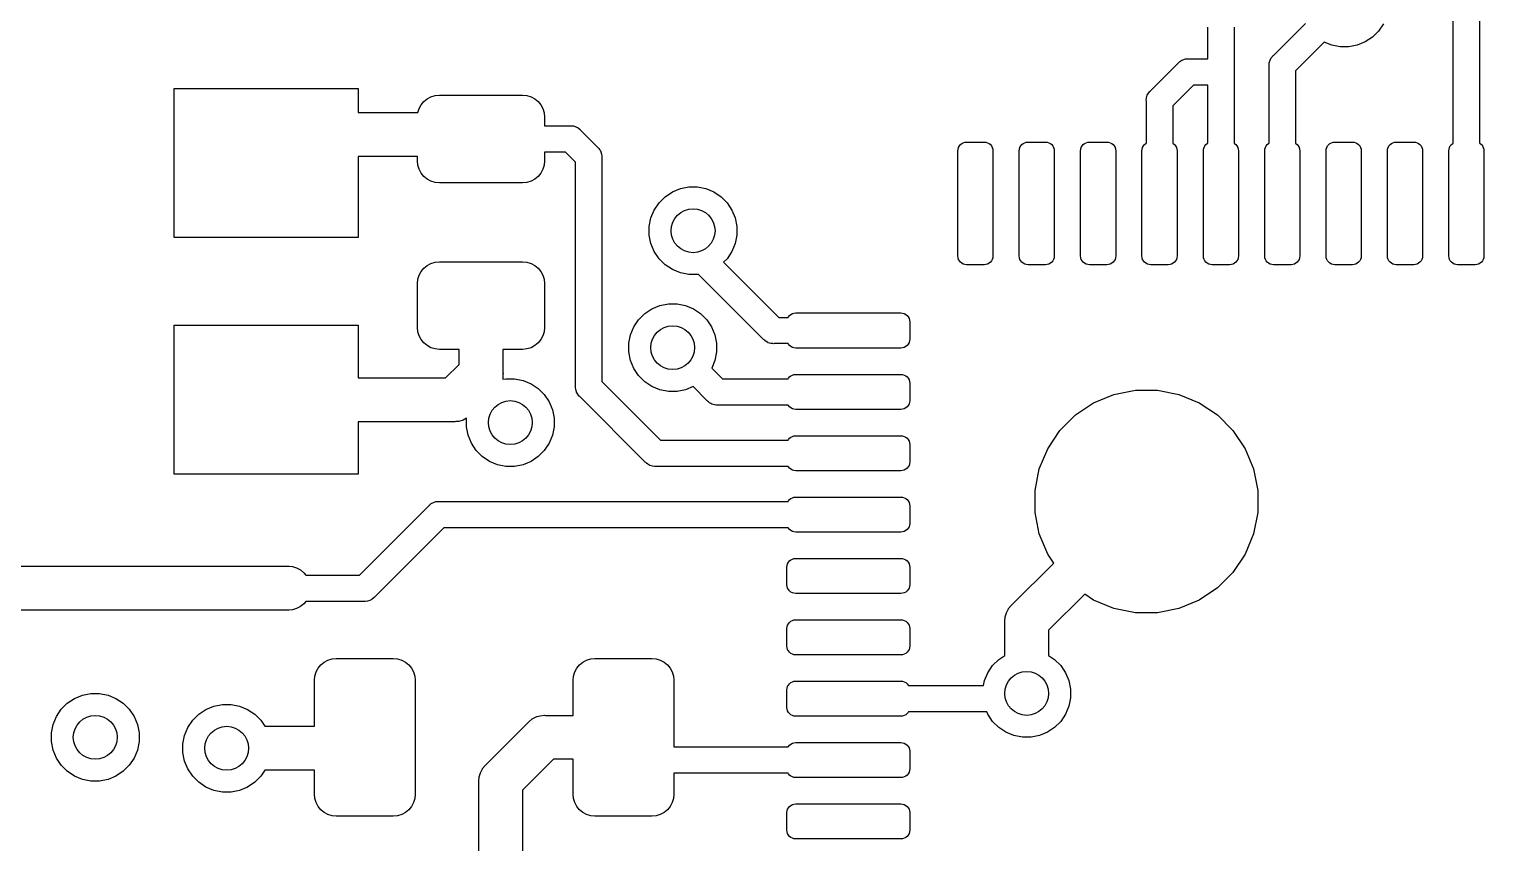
# Model space of a CAD drawing. Extents: x -3.6 to 94.4, y -84.3 to 13.7.
# Drawn here: x 57 to 73.59, y -22.2 to -12.92 of the extents above; entities that cross this region are included whole.
import ezdxf

# ---------------------------------------------------------------- set-up
doc = ezdxf.new("R2010")
doc.units = 0
doc.layers.add('BLACK', color=7, linetype='CONTINUOUS')

msp = doc.modelspace()

# ---------------------------------------------------------------- linework, layer by layer
at = {"layer": 'BLACK', "linetype": 'CONTINUOUS'}
for p, q in [((73.24, -14.2239), (73.24, -11.8521)), ((73.54, -11.7974), (73.54, -14.2239)), ((70.44, -13.26), (70.44, -12.9)), ((70.74, -12.9), (70.74, -13.4026)), ((71.1891, -13.2237), (71.5552, -12.8577)), ((72.4431, -12.8618), (72.3884, -12.9437)), ((71.7673, -13.0698), (71.44, -13.3971)), ((71.8542, -13.1058), (71.7673, -13.0698)), ((71.9508, -13.125), (71.8542, -13.1058)), ((72.1458, -13.1058), (72.0492, -13.125)), ((72.2368, -13.0681), (72.1458, -13.1058)), ((72.3187, -13.0134), (72.2368, -13.0681)), ((72.3884, -12.9437), (72.3187, -13.0134)), ((70.1452, -13.2772), (70.1573, -13.2707)), ((70.1573, -13.2707), (70.1856, -13.2622)), ((70.1856, -13.2622), (70.2076, -13.26)), ((70.2076, -13.26), (70.215, -13.2593)), ((70.2076, -13.26), (70.2076, -13.26)), ((70.215, -13.2593), (70.2224, -13.26)), ((70.2224, -13.26), (70.44, -13.26)), ((71.1507, -13.2773), (71.1647, -13.2513)), ((71.1647, -13.2513), (71.1787, -13.2341)), ((71.1787, -13.2341), (71.1834, -13.2284)), ((71.1787, -13.2341), (71.1787, -13.2341)), ((71.1834, -13.2284), (71.1891, -13.2237)), ((72.0492, -13.125), (71.9508, -13.125)), ((69.7891, -13.6237), (70.1037, -13.3091)), ((70.1037, -13.3091), (70.1084, -13.3034)), ((70.1084, -13.3034), (70.1209, -13.2932)), ((70.1209, -13.2932), (70.1313, -13.2847)), ((70.1313, -13.2847), (70.1452, -13.2772)), ((70.74, -13.4026), (70.7407, -13.41)), ((70.7407, -13.41), (70.74, -13.4174)), ((70.74, -13.4174), (70.74, -14.2239)), ((71.1393, -13.335), (71.1422, -13.3056)), ((71.14, -13.3424), (71.1393, -13.335)), ((71.14, -14.2239), (71.14, -13.3424)), ((71.1422, -13.3056), (71.1507, -13.2773)), ((71.44, -13.3971), (71.44, -14.2239)), ((58.65, -15.3), (58.65, -13.6)), ((58.65, -13.6), (60.75, -13.6)), ((60.75, -13.6), (60.75, -13.875)), ((70.2771, -13.56), (70.04, -13.7971)), ((70.44, -13.56), (70.2771, -13.56)), ((70.44, -14.2239), (70.44, -13.56)), ((61.4671, -13.7861), (61.4982, -13.7482)), ((61.4982, -13.7482), (61.5361, -13.7171)), ((61.5361, -13.7171), (61.5793, -13.694)), ((61.5793, -13.694), (61.6262, -13.6798)), ((61.6262, -13.6798), (61.675, -13.675)), ((61.675, -13.675), (62.625, -13.675)), ((62.625, -13.675), (62.6738, -13.6798)), ((62.6738, -13.6798), (62.7207, -13.694)), ((62.7207, -13.694), (62.7639, -13.7171)), ((62.7639, -13.7171), (62.8018, -13.7482)), ((62.8018, -13.7482), (62.8329, -13.7861)), ((69.7393, -13.735), (69.7422, -13.7056)), ((69.74, -13.7424), (69.7393, -13.735)), ((69.74, -14.2239), (69.74, -13.7424)), ((69.7422, -13.7056), (69.7507, -13.6773)), ((69.7507, -13.6773), (69.7647, -13.6513)), ((69.7647, -13.6513), (69.7787, -13.6341)), ((69.7787, -13.6341), (69.7834, -13.6284)), ((69.7787, -13.6341), (69.7787, -13.6341)), ((69.7834, -13.6284), (69.7891, -13.6237)), ((60.75, -13.875), (61.4302, -13.875)), ((61.4302, -13.875), (61.444, -13.8293)), ((61.444, -13.8293), (61.4671, -13.7861)), ((62.8329, -13.7861), (62.856, -13.8293)), ((62.856, -13.8293), (62.8702, -13.8762)), ((62.8702, -13.8762), (62.875, -13.925)), ((62.875, -13.925), (62.875, -14.025)), ((70.04, -13.7971), (70.04, -14.2239)), ((62.875, -14.025), (63.1676, -14.025)), ((63.1676, -14.025), (63.175, -14.0243)), ((63.175, -14.0243), (63.1824, -14.025)), ((63.1824, -14.025), (63.1824, -14.025)), ((63.1824, -14.025), (63.2044, -14.0272)), ((63.2044, -14.0272), (63.2327, -14.0357)), ((63.2327, -14.0357), (63.2587, -14.0497)), ((63.2587, -14.0497), (63.2816, -14.0684)), ((63.2816, -14.0684), (63.2863, -14.0741)), ((63.2863, -14.0741), (63.4791, -14.267)), ((63.4791, -14.267), (63.4848, -14.2717)), ((67.5976, -14.2717), (67.6069, -14.2544)), ((67.6069, -14.2544), (67.6193, -14.2393)), ((67.6193, -14.2393), (67.6344, -14.2269)), ((67.6344, -14.2269), (67.6517, -14.2176)), ((67.6517, -14.2176), (67.6705, -14.2119)), ((67.6705, -14.2119), (67.69, -14.21)), ((67.69, -14.21), (67.89, -14.21)), ((67.89, -14.21), (67.9095, -14.2119)), ((67.9095, -14.2119), (67.9283, -14.2176)), ((67.9283, -14.2176), (67.9456, -14.2269)), ((67.9456, -14.2269), (67.9607, -14.2393)), ((67.9607, -14.2393), (67.9731, -14.2544)), ((67.9731, -14.2544), (67.9824, -14.2717)), ((68.2976, -14.2717), (68.3069, -14.2544)), ((68.3069, -14.2544), (68.3193, -14.2393)), ((68.3193, -14.2393), (68.3344, -14.2269)), ((68.3344, -14.2269), (68.3517, -14.2176)), ((68.3517, -14.2176), (68.3705, -14.2119)), ((68.3705, -14.2119), (68.39, -14.21)), ((68.39, -14.21), (68.59, -14.21)), ((68.59, -14.21), (68.6095, -14.2119)), ((68.6095, -14.2119), (68.6283, -14.2176)), ((68.6283, -14.2176), (68.6456, -14.2269)), ((68.6456, -14.2269), (68.6607, -14.2393)), ((68.6607, -14.2393), (68.6731, -14.2544)), ((68.6731, -14.2544), (68.6824, -14.2717)), ((68.9976, -14.2717), (69.0069, -14.2544)), ((69.0069, -14.2544), (69.0193, -14.2393)), ((69.0193, -14.2393), (69.0344, -14.2269)), ((69.0344, -14.2269), (69.0517, -14.2176)), ((69.0517, -14.2176), (69.0705, -14.2119)), ((69.0705, -14.2119), (69.09, -14.21)), ((69.09, -14.21), (69.29, -14.21)), ((69.29, -14.21), (69.3095, -14.2119)), ((69.3095, -14.2119), (69.3283, -14.2176)), ((69.3283, -14.2176), (69.3456, -14.2269)), ((69.3456, -14.2269), (69.3607, -14.2393)), ((69.3607, -14.2393), (69.3731, -14.2544)), ((69.3731, -14.2544), (69.3824, -14.2717)), ((69.6976, -14.2717), (69.7069, -14.2544)), ((69.7069, -14.2544), (69.7193, -14.2393)), ((69.7193, -14.2393), (69.7344, -14.2269)), ((69.7344, -14.2269), (69.74, -14.2239)), ((70.04, -14.2239), (70.0456, -14.2269)), ((70.0456, -14.2269), (70.0607, -14.2393)), ((70.0607, -14.2393), (70.0731, -14.2544)), ((70.0731, -14.2544), (70.0824, -14.2717)), ((70.3976, -14.2717), (70.4069, -14.2544)), ((70.4069, -14.2544), (70.4193, -14.2393)), ((70.4193, -14.2393), (70.4344, -14.2269)), ((70.4344, -14.2269), (70.44, -14.2239)), ((70.74, -14.2239), (70.7456, -14.2269)), ((70.7456, -14.2269), (70.7607, -14.2393)), ((70.7607, -14.2393), (70.7731, -14.2544)), ((70.7731, -14.2544), (70.7824, -14.2717)), ((71.0976, -14.2717), (71.1069, -14.2544)), ((71.1069, -14.2544), (71.1193, -14.2393)), ((71.1193, -14.2393), (71.1344, -14.2269)), ((71.1344, -14.2269), (71.14, -14.2239)), ((71.44, -14.2239), (71.4456, -14.2269)), ((71.4456, -14.2269), (71.4607, -14.2393)), ((71.4607, -14.2393), (71.4731, -14.2544)), ((71.4731, -14.2544), (71.4824, -14.2717)), ((71.7976, -14.2717), (71.8069, -14.2544)), ((71.8069, -14.2544), (71.8193, -14.2393)), ((71.8193, -14.2393), (71.8344, -14.2269)), ((71.8344, -14.2269), (71.8517, -14.2176)), ((71.8517, -14.2176), (71.8705, -14.2119)), ((71.8705, -14.2119), (71.89, -14.21)), ((71.89, -14.21), (72.09, -14.21)), ((72.09, -14.21), (72.1095, -14.2119)), ((72.1095, -14.2119), (72.1283, -14.2176)), ((72.1283, -14.2176), (72.1456, -14.2269)), ((72.1456, -14.2269), (72.1607, -14.2393)), ((72.1607, -14.2393), (72.1731, -14.2544)), ((72.1731, -14.2544), (72.1824, -14.2717)), ((72.4976, -14.2717), (72.5069, -14.2544)), ((72.5069, -14.2544), (72.5193, -14.2393)), ((72.5193, -14.2393), (72.5344, -14.2269)), ((72.5344, -14.2269), (72.5517, -14.2176)), ((72.5517, -14.2176), (72.5705, -14.2119)), ((72.5705, -14.2119), (72.59, -14.21)), ((72.59, -14.21), (72.79, -14.21)), ((72.79, -14.21), (72.8095, -14.2119)), ((72.8095, -14.2119), (72.8283, -14.2176)), ((72.8283, -14.2176), (72.8456, -14.2269)), ((72.8456, -14.2269), (72.8607, -14.2393)), ((72.8607, -14.2393), (72.8731, -14.2544)), ((72.8731, -14.2544), (72.8824, -14.2717)), ((73.1976, -14.2717), (73.2069, -14.2544)), ((73.2069, -14.2544), (73.2193, -14.2393)), ((73.2193, -14.2393), (73.2344, -14.2269)), ((73.2344, -14.2269), (73.24, -14.2239)), ((73.54, -14.2239), (73.5456, -14.2269)), ((73.5456, -14.2269), (73.5607, -14.2393)), ((73.5607, -14.2393), (73.5731, -14.2544)), ((73.5731, -14.2544), (73.5824, -14.2717)), ((61.425, -14.375), (60.75, -14.375)), ((60.75, -14.375), (60.75, -15.3)), ((61.425, -14.425), (61.425, -14.375)), ((61.4298, -14.4738), (61.425, -14.425)), ((62.875, -14.425), (62.8702, -14.4738)), ((63.1129, -14.325), (62.875, -14.325)), ((62.875, -14.325), (62.875, -14.425)), ((63.2282, -14.4404), (63.1129, -14.325)), ((63.4848, -14.2717), (63.4943, -14.2832)), ((63.4943, -14.2832), (63.5036, -14.2945)), ((63.5036, -14.2945), (63.5079, -14.3027)), ((63.5079, -14.3027), (63.5175, -14.3206)), ((63.5175, -14.3206), (63.5261, -14.3488)), ((63.5261, -14.3488), (63.5282, -14.3709)), ((63.5282, -14.3709), (63.529, -14.3782)), ((63.529, -14.3782), (63.5282, -14.3856)), ((63.5282, -14.3856), (63.5282, -16.9406)), ((67.59, -14.31), (67.5919, -14.2905)), ((67.59, -15.51), (67.59, -14.31)), ((67.5919, -14.2905), (67.5976, -14.2717)), ((67.9824, -14.2717), (67.9881, -14.2905)), ((67.9881, -14.2905), (67.99, -14.31)), ((67.99, -14.31), (67.99, -15.51)), ((68.29, -14.31), (68.2919, -14.2905)), ((68.29, -15.51), (68.29, -14.31)), ((68.2919, -14.2905), (68.2976, -14.2717)), ((68.6824, -14.2717), (68.6881, -14.2905)), ((68.6881, -14.2905), (68.69, -14.31)), ((68.69, -14.31), (68.69, -15.51)), ((68.99, -14.31), (68.9919, -14.2905)), ((68.99, -15.51), (68.99, -14.31)), ((68.9919, -14.2905), (68.9976, -14.2717)), ((69.3824, -14.2717), (69.3881, -14.2905)), ((69.3881, -14.2905), (69.39, -14.31)), ((69.39, -14.31), (69.39, -15.51)), ((69.69, -14.31), (69.6919, -14.2905)), ((69.69, -15.51), (69.69, -14.31)), ((69.6919, -14.2905), (69.6976, -14.2717)), ((70.0824, -14.2717), (70.0881, -14.2905)), ((70.0881, -14.2905), (70.09, -14.31)), ((70.09, -14.31), (70.09, -15.51)), ((70.39, -14.31), (70.3919, -14.2905)), ((70.39, -15.51), (70.39, -14.31)), ((70.3919, -14.2905), (70.3976, -14.2717)), ((70.7824, -14.2717), (70.7881, -14.2905)), ((70.7881, -14.2905), (70.79, -14.31)), ((70.79, -14.31), (70.79, -15.51)), ((71.09, -14.31), (71.0919, -14.2905)), ((71.09, -15.51), (71.09, -14.31)), ((71.0919, -14.2905), (71.0976, -14.2717)), ((71.4824, -14.2717), (71.4881, -14.2905)), ((71.4881, -14.2905), (71.49, -14.31)), ((71.49, -14.31), (71.49, -15.51)), ((71.79, -14.31), (71.7919, -14.2905)), ((71.79, -15.51), (71.79, -14.31)), ((71.7919, -14.2905), (71.7976, -14.2717)), ((72.1824, -14.2717), (72.1881, -14.2905)), ((72.1881, -14.2905), (72.19, -14.31)), ((72.19, -14.31), (72.19, -15.51)), ((72.49, -14.31), (72.4919, -14.2905)), ((72.49, -15.51), (72.49, -14.31)), ((72.4919, -14.2905), (72.4976, -14.2717)), ((72.8824, -14.2717), (72.8881, -14.2905)), ((72.8881, -14.2905), (72.89, -14.31)), ((72.89, -14.31), (72.89, -15.51)), ((73.19, -14.31), (73.1919, -14.2905)), ((73.19, -15.51), (73.19, -14.31)), ((73.1919, -14.2905), (73.1976, -14.2717)), ((73.5824, -14.2717), (73.5881, -14.2905)), ((73.5881, -14.2905), (73.59, -14.31)), ((73.59, -14.31), (73.59, -15.51)), ((61.444, -14.5207), (61.4298, -14.4738)), ((61.4671, -14.5639), (61.444, -14.5207)), ((61.4982, -14.6018), (61.4671, -14.5639)), ((61.5361, -14.6329), (61.4982, -14.6018)), ((62.8018, -14.6018), (62.7639, -14.6329)), ((62.8329, -14.5639), (62.8018, -14.6018)), ((62.856, -14.5207), (62.8329, -14.5639)), ((62.8702, -14.4738), (62.856, -14.5207)), ((63.2282, -16.9954), (63.2282, -14.4404)), ((61.5793, -14.656), (61.5361, -14.6329)), ((61.6262, -14.6702), (61.5793, -14.656)), ((61.675, -14.675), (61.6262, -14.6702)), ((62.625, -14.675), (61.675, -14.675)), ((62.6738, -14.6702), (62.625, -14.675)), ((62.7207, -14.656), (62.6738, -14.6702)), ((62.7639, -14.6329), (62.7207, -14.656)), ((64.333, -14.7793), (64.424, -14.7416)), ((64.424, -14.7416), (64.5206, -14.7224)), ((64.5206, -14.7224), (64.6191, -14.7224)), ((64.6191, -14.7224), (64.7157, -14.7416)), ((64.7157, -14.7416), (64.8067, -14.7793)), ((64.1268, -14.9855), (64.1815, -14.9036)), ((64.1815, -14.9036), (64.2511, -14.834)), ((64.2511, -14.834), (64.333, -14.7793)), ((64.8067, -14.7793), (64.8886, -14.834)), ((64.8886, -14.834), (64.9582, -14.9036)), ((64.9582, -14.9036), (65.013, -14.9855)), ((64.0699, -15.1731), (64.0891, -15.0765)), ((64.0891, -15.0765), (64.1268, -14.9855)), ((65.013, -14.9855), (65.0506, -15.0765)), ((65.0506, -15.0765), (65.0699, -15.1731)), ((64.0699, -15.2716), (64.0699, -15.1731)), ((65.0699, -15.1731), (65.0699, -15.2716)), ((60.75, -15.3), (58.65, -15.3)), ((64.0891, -15.3682), (64.0699, -15.2716)), ((64.1268, -15.4592), (64.0891, -15.3682)), ((65.0506, -15.3682), (65.013, -15.4592)), ((65.0699, -15.2716), (65.0506, -15.3682)), ((61.5361, -15.6171), (61.5793, -15.594)), ((61.5793, -15.594), (61.6262, -15.5798)), ((61.6262, -15.5798), (61.675, -15.575)), ((61.675, -15.575), (62.625, -15.575)), ((62.625, -15.575), (62.6738, -15.5798)), ((62.6738, -15.5798), (62.7207, -15.594)), ((62.7207, -15.594), (62.7639, -15.6171)), ((64.1815, -15.5411), (64.1268, -15.4592)), ((64.2511, -15.6107), (64.1815, -15.5411)), ((64.9582, -15.5411), (64.9182, -15.5811)), ((64.9182, -15.5811), (65.5471, -16.21)), ((65.013, -15.4592), (64.9582, -15.5411)), ((67.5919, -15.5295), (67.59, -15.51)), ((67.5976, -15.5483), (67.5919, -15.5295)), ((67.6069, -15.5656), (67.5976, -15.5483)), ((67.6193, -15.5807), (67.6069, -15.5656)), ((67.6344, -15.5931), (67.6193, -15.5807)), ((67.6517, -15.6024), (67.6344, -15.5931)), ((67.9456, -15.5931), (67.9283, -15.6024)), ((67.9607, -15.5807), (67.9456, -15.5931)), ((67.9731, -15.5656), (67.9607, -15.5807)), ((67.9824, -15.5483), (67.9731, -15.5656)), ((67.9881, -15.5295), (67.9824, -15.5483)), ((67.99, -15.51), (67.9881, -15.5295)), ((68.2919, -15.5295), (68.29, -15.51)), ((68.2976, -15.5483), (68.2919, -15.5295)), ((68.3069, -15.5656), (68.2976, -15.5483)), ((68.3193, -15.5807), (68.3069, -15.5656)), ((68.3344, -15.5931), (68.3193, -15.5807)), ((68.3517, -15.6024), (68.3344, -15.5931)), ((68.6456, -15.5931), (68.6283, -15.6024)), ((68.6607, -15.5807), (68.6456, -15.5931)), ((68.6731, -15.5656), (68.6607, -15.5807)), ((68.6824, -15.5483), (68.6731, -15.5656)), ((68.6881, -15.5295), (68.6824, -15.5483)), ((68.69, -15.51), (68.6881, -15.5295)), ((68.9919, -15.5295), (68.99, -15.51)), ((68.9976, -15.5483), (68.9919, -15.5295)), ((69.0069, -15.5656), (68.9976, -15.5483)), ((69.0193, -15.5807), (69.0069, -15.5656)), ((69.0344, -15.5931), (69.0193, -15.5807)), ((69.0517, -15.6024), (69.0344, -15.5931)), ((69.3456, -15.5931), (69.3283, -15.6024)), ((69.3607, -15.5807), (69.3456, -15.5931)), ((69.3731, -15.5656), (69.3607, -15.5807)), ((69.3824, -15.5483), (69.3731, -15.5656)), ((69.3881, -15.5295), (69.3824, -15.5483)), ((69.39, -15.51), (69.3881, -15.5295)), ((69.6919, -15.5295), (69.69, -15.51)), ((69.6976, -15.5483), (69.6919, -15.5295)), ((69.7069, -15.5656), (69.6976, -15.5483)), ((69.7193, -15.5807), (69.7069, -15.5656)), ((69.7344, -15.5931), (69.7193, -15.5807)), ((69.7517, -15.6024), (69.7344, -15.5931)), ((70.0456, -15.5931), (70.0283, -15.6024)), ((70.0607, -15.5807), (70.0456, -15.5931)), ((70.0731, -15.5656), (70.0607, -15.5807)), ((70.0824, -15.5483), (70.0731, -15.5656)), ((70.0881, -15.5295), (70.0824, -15.5483)), ((70.09, -15.51), (70.0881, -15.5295)), ((70.3919, -15.5295), (70.39, -15.51)), ((70.3976, -15.5483), (70.3919, -15.5295)), ((70.4069, -15.5656), (70.3976, -15.5483)), ((70.4193, -15.5807), (70.4069, -15.5656)), ((70.4344, -15.5931), (70.4193, -15.5807)), ((70.4517, -15.6024), (70.4344, -15.5931)), ((70.7456, -15.5931), (70.7283, -15.6024)), ((70.7607, -15.5807), (70.7456, -15.5931)), ((70.7731, -15.5656), (70.7607, -15.5807)), ((70.7824, -15.5483), (70.7731, -15.5656)), ((70.7881, -15.5295), (70.7824, -15.5483)), ((70.79, -15.51), (70.7881, -15.5295)), ((71.0919, -15.5295), (71.09, -15.51)), ((71.0976, -15.5483), (71.0919, -15.5295)), ((71.1069, -15.5656), (71.0976, -15.5483)), ((71.1193, -15.5807), (71.1069, -15.5656)), ((71.1344, -15.5931), (71.1193, -15.5807)), ((71.1517, -15.6024), (71.1344, -15.5931)), ((71.4456, -15.5931), (71.4283, -15.6024)), ((71.4607, -15.5807), (71.4456, -15.5931)), ((71.4731, -15.5656), (71.4607, -15.5807)), ((71.4824, -15.5483), (71.4731, -15.5656)), ((71.4881, -15.5295), (71.4824, -15.5483)), ((71.49, -15.51), (71.4881, -15.5295)), ((71.7919, -15.5295), (71.79, -15.51)), ((71.7976, -15.5483), (71.7919, -15.5295)), ((71.8069, -15.5656), (71.7976, -15.5483)), ((71.8193, -15.5807), (71.8069, -15.5656)), ((71.8344, -15.5931), (71.8193, -15.5807)), ((71.8517, -15.6024), (71.8344, -15.5931)), ((72.1456, -15.5931), (72.1283, -15.6024)), ((72.1607, -15.5807), (72.1456, -15.5931)), ((72.1731, -15.5656), (72.1607, -15.5807)), ((72.1824, -15.5483), (72.1731, -15.5656)), ((72.1881, -15.5295), (72.1824, -15.5483)), ((72.19, -15.51), (72.1881, -15.5295)), ((72.4919, -15.5295), (72.49, -15.51)), ((72.4976, -15.5483), (72.4919, -15.5295)), ((72.5069, -15.5656), (72.4976, -15.5483)), ((72.5193, -15.5807), (72.5069, -15.5656)), ((72.5344, -15.5931), (72.5193, -15.5807)), ((72.5517, -15.6024), (72.5344, -15.5931)), ((72.8456, -15.5931), (72.8283, -15.6024)), ((72.8607, -15.5807), (72.8456, -15.5931)), ((72.8731, -15.5656), (72.8607, -15.5807)), ((72.8824, -15.5483), (72.8731, -15.5656)), ((72.8881, -15.5295), (72.8824, -15.5483)), ((72.89, -15.51), (72.8881, -15.5295)), ((73.1919, -15.5295), (73.19, -15.51)), ((73.1976, -15.5483), (73.1919, -15.5295)), ((73.2069, -15.5656), (73.1976, -15.5483)), ((73.2193, -15.5807), (73.2069, -15.5656)), ((73.2344, -15.5931), (73.2193, -15.5807)), ((73.2517, -15.6024), (73.2344, -15.5931)), ((73.5456, -15.5931), (73.5283, -15.6024)), ((73.5607, -15.5807), (73.5456, -15.5931)), ((73.5731, -15.5656), (73.5607, -15.5807)), ((73.5824, -15.5483), (73.5731, -15.5656)), ((73.5881, -15.5295), (73.5824, -15.5483)), ((73.59, -15.51), (73.5881, -15.5295)), ((61.4298, -15.7762), (61.444, -15.7293)), ((61.444, -15.7293), (61.4671, -15.6861)), ((61.4671, -15.6861), (61.4982, -15.6482)), ((61.4982, -15.6482), (61.5361, -15.6171)), ((62.7639, -15.6171), (62.8018, -15.6482)), ((62.8018, -15.6482), (62.8329, -15.6861)), ((62.8329, -15.6861), (62.856, -15.7293)), ((62.856, -15.7293), (62.8702, -15.7762)), ((64.333, -15.6654), (64.2511, -15.6107)), ((64.424, -15.7031), (64.333, -15.6654)), ((64.5206, -15.7224), (64.424, -15.7031)), ((64.6191, -15.7224), (64.5206, -15.7224)), ((64.6325, -15.7197), (64.6191, -15.7224)), ((65.3737, -16.4609), (64.6325, -15.7197)), ((67.6705, -15.6081), (67.6517, -15.6024)), ((67.69, -15.61), (67.6705, -15.6081)), ((67.89, -15.61), (67.69, -15.61)), ((67.9095, -15.6081), (67.89, -15.61)), ((67.9283, -15.6024), (67.9095, -15.6081)), ((68.3705, -15.6081), (68.3517, -15.6024)), ((68.39, -15.61), (68.3705, -15.6081)), ((68.59, -15.61), (68.39, -15.61)), ((68.6095, -15.6081), (68.59, -15.61)), ((68.6283, -15.6024), (68.6095, -15.6081)), ((69.0705, -15.6081), (69.0517, -15.6024)), ((69.09, -15.61), (69.0705, -15.6081)), ((69.29, -15.61), (69.09, -15.61)), ((69.3095, -15.6081), (69.29, -15.61)), ((69.3283, -15.6024), (69.3095, -15.6081)), ((69.7705, -15.6081), (69.7517, -15.6024)), ((69.79, -15.61), (69.7705, -15.6081)), ((69.99, -15.61), (69.79, -15.61)), ((70.0095, -15.6081), (69.99, -15.61)), ((70.0283, -15.6024), (70.0095, -15.6081)), ((70.4705, -15.6081), (70.4517, -15.6024)), ((70.49, -15.61), (70.4705, -15.6081)), ((70.69, -15.61), (70.49, -15.61)), ((70.7095, -15.6081), (70.69, -15.61)), ((70.7283, -15.6024), (70.7095, -15.6081)), ((71.1705, -15.6081), (71.1517, -15.6024)), ((71.19, -15.61), (71.1705, -15.6081)), ((71.39, -15.61), (71.19, -15.61)), ((71.4095, -15.6081), (71.39, -15.61)), ((71.4283, -15.6024), (71.4095, -15.6081)), ((71.8705, -15.6081), (71.8517, -15.6024)), ((71.89, -15.61), (71.8705, -15.6081)), ((72.09, -15.61), (71.89, -15.61)), ((72.1095, -15.6081), (72.09, -15.61)), ((72.1283, -15.6024), (72.1095, -15.6081)), ((72.5705, -15.6081), (72.5517, -15.6024)), ((72.59, -15.61), (72.5705, -15.6081)), ((72.79, -15.61), (72.59, -15.61)), ((72.8095, -15.6081), (72.79, -15.61)), ((72.8283, -15.6024), (72.8095, -15.6081)), ((73.2705, -15.6081), (73.2517, -15.6024)), ((73.29, -15.61), (73.2705, -15.6081)), ((73.49, -15.61), (73.29, -15.61)), ((73.5095, -15.6081), (73.49, -15.61)), ((73.5283, -15.6024), (73.5095, -15.6081)), ((61.425, -15.825), (61.4298, -15.7762)), ((61.425, -16.325), (61.425, -15.825)), ((62.8702, -15.7762), (62.875, -15.825)), ((62.875, -15.825), (62.875, -16.325)), ((64.1001, -16.1124), (64.1911, -16.0747)), ((64.1911, -16.0747), (64.2877, -16.0555)), ((64.2877, -16.0555), (64.3862, -16.0555)), ((64.3862, -16.0555), (64.4828, -16.0747)), ((64.4828, -16.0747), (64.5738, -16.1124)), ((63.8938, -16.3186), (63.9486, -16.2367)), ((63.9486, -16.2367), (64.0182, -16.1671)), ((64.0182, -16.1671), (64.1001, -16.1124)), ((64.5738, -16.1124), (64.6557, -16.1671)), ((64.6557, -16.1671), (64.7253, -16.2367)), ((64.7253, -16.2367), (64.78, -16.3186)), ((65.5471, -16.21), (65.6539, -16.21)), ((65.6539, -16.21), (65.6569, -16.2044)), ((65.6569, -16.2044), (65.6693, -16.1893)), ((65.6693, -16.1893), (65.6844, -16.1769)), ((65.6844, -16.1769), (65.7017, -16.1676)), ((65.7017, -16.1676), (65.7205, -16.1619)), ((65.7205, -16.1619), (65.74, -16.16)), ((65.74, -16.16), (66.94, -16.16)), ((66.94, -16.16), (66.9595, -16.1619)), ((66.9595, -16.1619), (66.9783, -16.1676)), ((66.9783, -16.1676), (66.9956, -16.1769)), ((66.9956, -16.1769), (67.0107, -16.1893)), ((67.0107, -16.1893), (67.0231, -16.2044)), ((67.0231, -16.2044), (67.0324, -16.2217)), ((67.0324, -16.2217), (67.0381, -16.2405)), ((67.0381, -16.2405), (67.04, -16.26)), ((67.04, -16.26), (67.04, -16.46)), ((58.65, -18), (58.65, -16.3)), ((58.65, -16.3), (60.75, -16.3)), ((60.75, -16.3), (60.75, -16.9)), ((61.4298, -16.3738), (61.425, -16.325)), ((61.444, -16.4207), (61.4298, -16.3738)), ((61.4671, -16.4639), (61.444, -16.4207)), ((62.856, -16.4207), (62.8329, -16.4639)), ((62.8702, -16.3738), (62.856, -16.4207)), ((62.875, -16.325), (62.8702, -16.3738)), ((63.8369, -16.5062), (63.8561, -16.4096)), ((63.8561, -16.4096), (63.8938, -16.3186)), ((64.78, -16.3186), (64.8177, -16.4096)), ((64.8177, -16.4096), (64.8369, -16.5062)), ((61.4982, -16.5018), (61.4671, -16.4639)), ((61.5361, -16.5329), (61.4982, -16.5018)), ((61.5793, -16.556), (61.5361, -16.5329)), ((61.6262, -16.5702), (61.5793, -16.556)), ((61.675, -16.575), (61.6262, -16.5702)), ((61.9, -16.575), (61.675, -16.575)), ((61.9, -16.7464), (61.9, -16.575)), ((62.625, -16.575), (62.4, -16.575)), ((62.4, -16.575), (62.4, -16.8377)), ((62.6738, -16.5702), (62.625, -16.575)), ((62.7207, -16.556), (62.6738, -16.5702)), ((62.7639, -16.5329), (62.7207, -16.556)), ((62.8018, -16.5018), (62.7639, -16.5329)), ((62.8329, -16.4639), (62.8018, -16.5018)), ((63.8369, -16.6047), (63.8369, -16.5062)), ((64.8369, -16.5062), (64.8369, -16.6047)), ((65.3784, -16.4666), (65.3737, -16.4609)), ((65.386, -16.4728), (65.3784, -16.4666)), ((65.4013, -16.4853), (65.386, -16.4728)), ((65.4206, -16.4957), (65.4013, -16.4853)), ((65.4273, -16.4993), (65.4206, -16.4957)), ((65.4556, -16.5078), (65.4273, -16.4993)), ((65.4776, -16.51), (65.4556, -16.5078)), ((65.485, -16.5107), (65.4776, -16.51)), ((65.4776, -16.51), (65.4776, -16.51)), ((65.4924, -16.51), (65.485, -16.5107)), ((65.6539, -16.51), (65.4924, -16.51)), ((65.6569, -16.5156), (65.6539, -16.51)), ((65.6693, -16.5307), (65.6569, -16.5156)), ((65.6844, -16.5431), (65.6693, -16.5307)), ((65.7017, -16.5524), (65.6844, -16.5431)), ((65.7205, -16.5581), (65.7017, -16.5524)), ((65.74, -16.56), (65.7205, -16.5581)), ((66.94, -16.56), (65.74, -16.56)), ((66.9595, -16.5581), (66.94, -16.56)), ((66.9783, -16.5524), (66.9595, -16.5581)), ((66.9956, -16.5431), (66.9783, -16.5524)), ((67.0107, -16.5307), (66.9956, -16.5431)), ((67.0231, -16.5156), (67.0107, -16.5307)), ((67.0324, -16.4983), (67.0231, -16.5156)), ((67.0381, -16.4795), (67.0324, -16.4983)), ((67.04, -16.46), (67.0381, -16.4795)), ((61.7464, -16.9), (61.9, -16.7464)), ((63.8561, -16.7013), (63.8369, -16.6047)), ((63.8938, -16.7923), (63.8561, -16.7013)), ((64.8177, -16.7013), (64.7818, -16.7881)), ((64.8369, -16.6047), (64.8177, -16.7013)), ((60.75, -16.9), (61.7464, -16.9)), ((62.4, -16.8377), (62.4012, -16.85)), ((62.4012, -16.85), (62.4, -16.8623)), ((62.4, -16.8623), (62.4, -16.9169)), ((62.4, -16.9169), (62.4348, -16.91)), ((62.4348, -16.91), (62.5333, -16.91)), ((62.5333, -16.91), (62.6299, -16.9292)), ((63.9486, -16.8742), (63.8938, -16.7923)), ((64.0182, -16.9438), (63.9486, -16.8742)), ((64.7818, -16.7881), (64.9036, -16.91)), ((64.9036, -16.91), (65.6539, -16.91)), ((65.6539, -16.91), (65.6569, -16.9044)), ((65.6569, -16.9044), (65.6693, -16.8893)), ((65.6693, -16.8893), (65.6844, -16.8769)), ((65.6844, -16.8769), (65.7017, -16.8676)), ((65.7017, -16.8676), (65.7205, -16.8619)), ((65.7205, -16.8619), (65.74, -16.86)), ((65.74, -16.86), (66.94, -16.86)), ((66.94, -16.86), (66.9595, -16.8619)), ((66.9595, -16.8619), (66.9783, -16.8676)), ((66.9783, -16.8676), (66.9956, -16.8769)), ((66.9956, -16.8769), (67.0107, -16.8893)), ((67.0107, -16.8893), (67.0231, -16.9044)), ((67.0231, -16.9044), (67.0324, -16.9217)), ((67.0324, -16.9217), (67.0381, -16.9405)), ((62.6299, -16.9292), (62.7209, -16.9669)), ((62.7209, -16.9669), (62.8028, -17.0216)), ((62.8028, -17.0216), (62.8724, -17.0913)), ((62.8724, -17.0913), (62.9271, -17.1732)), ((63.2275, -17.0028), (63.2282, -16.9954)), ((63.2282, -17.0101), (63.2275, -17.0028)), ((63.2304, -17.0322), (63.2282, -17.0101)), ((63.2282, -17.0101), (63.2282, -17.0101)), ((63.239, -17.0604), (63.2304, -17.0322)), ((63.2402, -17.0627), (63.239, -17.0604)), ((63.2529, -17.0865), (63.2402, -17.0627)), ((63.2613, -17.0967), (63.2529, -17.0865)), ((63.5282, -16.9406), (64.1976, -17.61)), ((64.1001, -16.9985), (64.0182, -16.9438)), ((64.1911, -17.0362), (64.1001, -16.9985)), ((64.2877, -17.0555), (64.1911, -17.0362)), ((64.3862, -17.0555), (64.2877, -17.0555)), ((64.4828, -17.0362), (64.3862, -17.0555)), ((64.5696, -17.0003), (64.4828, -17.0362)), ((64.7302, -17.1609), (64.5696, -17.0003)), ((67.0381, -16.9405), (67.04, -16.96)), ((67.04, -16.96), (67.04, -17.16)), ((69.1384, -17.1845), (69.3696, -17.0888)), ((69.3696, -17.0888), (69.6149, -17.04)), ((69.6149, -17.04), (69.8651, -17.04)), ((69.8651, -17.04), (70.1104, -17.0888)), ((70.1104, -17.0888), (70.3416, -17.1845)), ((62.9271, -17.1732), (62.9648, -17.2641)), ((63.2717, -17.1093), (63.2613, -17.0967)), ((63.2774, -17.114), (63.2717, -17.1093)), ((64.0242, -17.8609), (63.2774, -17.114)), ((64.7349, -17.1666), (64.7302, -17.1609)), ((64.7449, -17.1748), (64.7349, -17.1666)), ((64.7577, -17.1853), (64.7449, -17.1748)), ((64.771, -17.1924), (64.7577, -17.1853)), ((64.7838, -17.1993), (64.771, -17.1924)), ((64.8121, -17.2078), (64.7838, -17.1993)), ((64.8341, -17.21), (64.8121, -17.2078)), ((64.8415, -17.2107), (64.8341, -17.21)), ((64.8341, -17.21), (64.8341, -17.21)), ((64.8488, -17.21), (64.8415, -17.2107)), ((65.6539, -17.21), (64.8488, -17.21)), ((65.6569, -17.2156), (65.6539, -17.21)), ((65.6693, -17.2307), (65.6569, -17.2156)), ((65.6844, -17.2431), (65.6693, -17.2307)), ((65.7017, -17.2524), (65.6844, -17.2431)), ((65.7205, -17.2581), (65.7017, -17.2524)), ((65.74, -17.26), (65.7205, -17.2581)), ((66.9595, -17.2581), (66.94, -17.26)), ((66.9783, -17.2524), (66.9595, -17.2581)), ((66.9956, -17.2431), (66.9783, -17.2524)), ((67.0107, -17.2307), (66.9956, -17.2431)), ((67.0231, -17.2156), (67.0107, -17.2307)), ((67.0324, -17.1983), (67.0231, -17.2156)), ((67.0381, -17.1795), (67.0324, -17.1983)), ((67.04, -17.16), (67.0381, -17.1795)), ((68.9304, -17.3235), (69.1384, -17.1845)), ((70.3416, -17.1845), (70.5496, -17.3235)), ((61.8377, -17.4), (60.75, -17.4)), ((60.75, -17.4), (60.75, -18)), ((61.85, -17.4012), (61.8377, -17.4)), ((61.8648, -17.3998), (61.85, -17.4012)), ((61.899, -17.3964), (61.8648, -17.3998)), ((61.9461, -17.3821), (61.899, -17.3964)), ((61.984, -17.3618), (61.9461, -17.3821)), ((61.984, -17.4592), (61.984, -17.3618)), ((62.9648, -17.2641), (62.984, -17.3607)), ((62.984, -17.3607), (62.984, -17.4592)), ((66.94, -17.26), (65.74, -17.26)), ((68.7535, -17.5004), (68.9304, -17.3235)), ((70.5496, -17.3235), (70.7265, -17.5004)), ((62.0033, -17.5558), (61.984, -17.4592)), ((62.041, -17.6468), (62.0033, -17.5558)), ((62.9648, -17.5558), (62.9271, -17.6468)), ((62.984, -17.4592), (62.9648, -17.5558)), ((65.6569, -17.6044), (65.6693, -17.5893)), ((65.6693, -17.5893), (65.6844, -17.5769)), ((65.6844, -17.5769), (65.7017, -17.5676)), ((65.7017, -17.5676), (65.7205, -17.5619)), ((65.7205, -17.5619), (65.74, -17.56)), ((65.74, -17.56), (66.94, -17.56)), ((66.94, -17.56), (66.9595, -17.5619)), ((66.9595, -17.5619), (66.9783, -17.5676)), ((66.9783, -17.5676), (66.9956, -17.5769)), ((66.9956, -17.5769), (67.0107, -17.5893)), ((67.0107, -17.5893), (67.0231, -17.6044)), ((68.6145, -17.7084), (68.7535, -17.5004)), ((70.7265, -17.5004), (70.8655, -17.7084)), ((62.0957, -17.7287), (62.041, -17.6468)), ((62.1653, -17.7984), (62.0957, -17.7287)), ((62.8724, -17.7287), (62.8028, -17.7984)), ((62.9271, -17.6468), (62.8724, -17.7287)), ((64.1976, -17.61), (65.6539, -17.61)), ((65.6539, -17.61), (65.6569, -17.6044)), ((67.0231, -17.6044), (67.0324, -17.6217)), ((67.0324, -17.6217), (67.0381, -17.6405)), ((67.0381, -17.6405), (67.04, -17.66)), ((67.04, -17.66), (67.04, -17.86)), ((68.5188, -17.9396), (68.6145, -17.7084)), ((70.8655, -17.7084), (70.9612, -17.9396)), ((62.2472, -17.8531), (62.1653, -17.7984)), ((62.3382, -17.8908), (62.2472, -17.8531)), ((62.4348, -17.91), (62.3382, -17.8908)), ((62.5333, -17.91), (62.4348, -17.91)), ((62.6299, -17.8908), (62.5333, -17.91)), ((62.7209, -17.8531), (62.6299, -17.8908)), ((62.8028, -17.7984), (62.7209, -17.8531)), ((64.0289, -17.8666), (64.0242, -17.8609)), ((64.0367, -17.873), (64.0289, -17.8666)), ((64.0517, -17.8853), (64.0367, -17.873)), ((64.076, -17.8983), (64.0517, -17.8853)), ((64.0778, -17.8993), (64.076, -17.8983)), ((64.1061, -17.9078), (64.0778, -17.8993)), ((64.1281, -17.91), (64.1061, -17.9078)), ((64.1355, -17.9107), (64.1281, -17.91)), ((64.1281, -17.91), (64.1281, -17.91)), ((64.1428, -17.91), (64.1355, -17.9107)), ((65.6539, -17.91), (64.1428, -17.91)), ((65.6569, -17.9156), (65.6539, -17.91)), ((65.6693, -17.9307), (65.6569, -17.9156)), ((67.0231, -17.9156), (67.0107, -17.9307)), ((67.0324, -17.8983), (67.0231, -17.9156)), ((67.0381, -17.8795), (67.0324, -17.8983)), ((67.04, -17.86), (67.0381, -17.8795)), ((60.75, -18), (58.65, -18)), ((65.6844, -17.9431), (65.6693, -17.9307)), ((65.7017, -17.9524), (65.6844, -17.9431)), ((65.7205, -17.9581), (65.7017, -17.9524)), ((65.74, -17.96), (65.7205, -17.9581)), ((66.94, -17.96), (65.74, -17.96)), ((66.9595, -17.9581), (66.94, -17.96)), ((66.9783, -17.9524), (66.9595, -17.9581)), ((66.9956, -17.9431), (66.9783, -17.9524)), ((67.0107, -17.9307), (66.9956, -17.9431)), ((68.47, -18.1849), (68.5188, -17.9396)), ((70.9612, -17.9396), (71.01, -18.1849)), ((68.47, -18.4351), (68.47, -18.1849)), ((71.01, -18.1849), (71.01, -18.4351)), ((60.7629, -19.15), (61.5537, -18.3591)), ((61.5537, -18.3591), (61.5584, -18.3534)), ((61.5584, -18.3534), (61.5694, -18.3444)), ((61.5694, -18.3444), (61.5813, -18.3347)), ((61.5813, -18.3347), (61.6073, -18.3207)), ((61.6073, -18.3207), (61.6356, -18.3122)), ((61.6356, -18.3122), (61.6576, -18.31)), ((61.6576, -18.31), (61.665, -18.3093)), ((61.6576, -18.31), (61.6576, -18.31)), ((61.665, -18.3093), (61.6724, -18.31)), ((61.6724, -18.31), (65.6539, -18.31)), ((65.6539, -18.31), (65.6569, -18.3044)), ((65.6569, -18.3044), (65.6693, -18.2893)), ((65.6693, -18.2893), (65.6844, -18.2769)), ((65.6844, -18.2769), (65.7017, -18.2676)), ((65.7017, -18.2676), (65.7205, -18.2619)), ((65.7205, -18.2619), (65.74, -18.26)), ((65.74, -18.26), (66.94, -18.26)), ((66.94, -18.26), (66.9595, -18.2619)), ((66.9595, -18.2619), (66.9783, -18.2676)), ((66.9783, -18.2676), (66.9956, -18.2769)), ((66.9956, -18.2769), (67.0107, -18.2893)), ((67.0107, -18.2893), (67.0231, -18.3044)), ((67.0231, -18.3044), (67.0324, -18.3217)), ((67.0324, -18.3217), (67.0381, -18.3405)), ((67.0381, -18.3405), (67.04, -18.36)), ((67.04, -18.36), (67.04, -18.56)), ((67.0381, -18.5795), (67.0324, -18.5983)), ((67.04, -18.56), (67.0381, -18.5795)), ((68.5188, -18.6804), (68.47, -18.4351)), ((71.01, -18.4351), (70.9612, -18.6804)), ((61.7271, -18.61), (60.9363, -19.4009)), ((65.6539, -18.61), (61.7271, -18.61)), ((65.6569, -18.6156), (65.6539, -18.61)), ((65.6693, -18.6307), (65.6569, -18.6156)), ((65.6844, -18.6431), (65.6693, -18.6307)), ((65.7017, -18.6524), (65.6844, -18.6431)), ((65.7205, -18.6581), (65.7017, -18.6524)), ((65.74, -18.66), (65.7205, -18.6581)), ((66.94, -18.66), (65.74, -18.66)), ((66.9595, -18.6581), (66.94, -18.66)), ((66.9783, -18.6524), (66.9595, -18.6581)), ((66.9956, -18.6431), (66.9783, -18.6524)), ((67.0107, -18.6307), (66.9956, -18.6431)), ((67.0231, -18.6156), (67.0107, -18.6307)), ((67.0324, -18.5983), (67.0231, -18.6156)), ((68.6145, -18.9116), (68.5188, -18.6804)), ((70.9612, -18.6804), (70.8655, -18.9116)), ((68.6828, -19.0137), (68.6145, -18.9116)), ((70.8655, -18.9116), (70.7265, -19.1196)), ((55.2246, -19.05), (59.9623, -19.05)), ((59.9623, -19.05), (59.999, -19.0536)), ((59.999, -19.0536), (60.0461, -19.0679)), ((60.0461, -19.0679), (60.0896, -19.0911)), ((65.64, -19.06), (65.6419, -19.0405)), ((65.64, -19.26), (65.64, -19.06)), ((65.6419, -19.0405), (65.6476, -19.0217)), ((65.6476, -19.0217), (65.6569, -19.0044)), ((65.6569, -19.0044), (65.6693, -18.9893)), ((65.6693, -18.9893), (65.6844, -18.9769)), ((65.6844, -18.9769), (65.7017, -18.9676)), ((65.7017, -18.9676), (65.7205, -18.9619)), ((65.7205, -18.9619), (65.74, -18.96)), ((65.74, -18.96), (66.94, -18.96)), ((66.94, -18.96), (66.9595, -18.9619)), ((66.9595, -18.9619), (66.9783, -18.9676)), ((66.9783, -18.9676), (66.9956, -18.9769)), ((66.9956, -18.9769), (67.0107, -18.9893)), ((67.0107, -18.9893), (67.0231, -19.0044)), ((67.0231, -19.0044), (67.0324, -19.0217)), ((67.0324, -19.0217), (67.0381, -19.0405)), ((67.0381, -19.0405), (67.04, -19.06)), ((67.04, -19.06), (67.04, -19.26)), ((68.2069, -19.4895), (68.6828, -19.0137)), ((60.0896, -19.0911), (60.1276, -19.1224)), ((60.1276, -19.1224), (60.1503, -19.15)), ((60.1503, -19.15), (60.7629, -19.15)), ((70.7265, -19.1196), (70.5496, -19.2965)), ((60.9316, -19.4066), (60.9087, -19.4253)), ((60.9363, -19.4009), (60.9316, -19.4066)), ((65.6419, -19.2795), (65.64, -19.26)), ((65.6476, -19.2983), (65.6419, -19.2795)), ((65.6569, -19.3156), (65.6476, -19.2983)), ((65.6693, -19.3307), (65.6569, -19.3156)), ((65.6844, -19.3431), (65.6693, -19.3307)), ((65.7017, -19.3524), (65.6844, -19.3431)), ((65.7205, -19.3581), (65.7017, -19.3524)), ((65.74, -19.36), (65.7205, -19.3581)), ((66.94, -19.36), (65.74, -19.36)), ((66.9595, -19.3581), (66.94, -19.36)), ((66.9783, -19.3524), (66.9595, -19.3581)), ((66.9956, -19.3431), (66.9783, -19.3524)), ((67.0107, -19.3307), (66.9956, -19.3431)), ((67.0231, -19.3156), (67.0107, -19.3307)), ((67.0324, -19.2983), (67.0231, -19.3156)), ((67.0381, -19.2795), (67.0324, -19.2983)), ((67.04, -19.26), (67.0381, -19.2795)), ((69.0363, -19.3672), (68.625, -19.7786)), ((69.1384, -19.4355), (69.0363, -19.3672)), ((70.5496, -19.2965), (70.3416, -19.4355)), ((59.9623, -19.55), (55.1333, -19.55)), ((59.999, -19.5464), (59.9623, -19.55)), ((60.0461, -19.5321), (59.999, -19.5464)), ((60.0896, -19.5089), (60.0461, -19.5321)), ((60.1276, -19.4776), (60.0896, -19.5089)), ((60.1503, -19.45), (60.1276, -19.4776)), ((60.8176, -19.45), (60.1503, -19.45)), ((60.825, -19.4507), (60.8176, -19.45)), ((60.8324, -19.45), (60.825, -19.4507)), ((60.8544, -19.4478), (60.8324, -19.45)), ((60.8324, -19.45), (60.8324, -19.45)), ((60.8827, -19.4393), (60.8544, -19.4478)), ((60.9087, -19.4253), (60.8827, -19.4393)), ((68.1286, -19.626), (68.1429, -19.5789)), ((68.1429, -19.5789), (68.1661, -19.5354)), ((68.1661, -19.5354), (68.1689, -19.532)), ((68.1689, -19.532), (68.1974, -19.4974)), ((68.1974, -19.4974), (68.2069, -19.4895)), ((69.3696, -19.5312), (69.1384, -19.4355)), ((69.6149, -19.58), (69.3696, -19.5312)), ((69.8651, -19.58), (69.6149, -19.58)), ((70.1104, -19.5312), (69.8651, -19.58)), ((70.3416, -19.4355), (70.1104, -19.5312)), ((65.64, -19.76), (65.6419, -19.7405)), ((65.6419, -19.7405), (65.6476, -19.7217)), ((65.6476, -19.7217), (65.6569, -19.7044)), ((65.6569, -19.7044), (65.6693, -19.6893)), ((65.6693, -19.6893), (65.6844, -19.6769)), ((65.6844, -19.6769), (65.7017, -19.6676)), ((65.7017, -19.6676), (65.7205, -19.6619)), ((65.7205, -19.6619), (65.74, -19.66)), ((65.74, -19.66), (66.94, -19.66)), ((66.94, -19.66), (66.9595, -19.6619)), ((66.9595, -19.6619), (66.9783, -19.6676)), ((66.9783, -19.6676), (66.9956, -19.6769)), ((66.9956, -19.6769), (67.0107, -19.6893)), ((67.0107, -19.6893), (67.0231, -19.7044)), ((67.0231, -19.7044), (67.0324, -19.7217)), ((67.0324, -19.7217), (67.0381, -19.7405)), ((67.0381, -19.7405), (67.04, -19.76)), ((68.1238, -19.675), (68.1286, -19.626)), ((68.125, -19.6873), (68.1238, -19.675)), ((68.125, -20.0657), (68.125, -19.6873)), ((65.64, -19.96), (65.64, -19.76)), ((67.04, -19.76), (67.04, -19.96)), ((68.625, -19.7786), (68.625, -20.0657)), ((65.6419, -19.9795), (65.64, -19.96)), ((65.6476, -19.9983), (65.6419, -19.9795)), ((65.6569, -20.0156), (65.6476, -19.9983)), ((65.6693, -20.0307), (65.6569, -20.0156)), ((65.6844, -20.0431), (65.6693, -20.0307)), ((65.7017, -20.0524), (65.6844, -20.0431)), ((65.7205, -20.0581), (65.7017, -20.0524)), ((65.74, -20.06), (65.7205, -20.0581)), ((66.94, -20.06), (65.74, -20.06)), ((66.9595, -20.0581), (66.94, -20.06)), ((66.9783, -20.0524), (66.9595, -20.0581)), ((66.9956, -20.0431), (66.9783, -20.0524)), ((67.0107, -20.0307), (66.9956, -20.0431)), ((67.0231, -20.0156), (67.0107, -20.0307)), ((67.0324, -19.9983), (67.0231, -20.0156)), ((67.0381, -19.9795), (67.0324, -19.9983)), ((67.04, -19.96), (67.0381, -19.9795)), ((68.0563, -20.1116), (68.125, -20.0657)), ((68.625, -20.0657), (68.6937, -20.1116)), ((60.269, -20.2543), (60.2921, -20.2111)), ((60.2921, -20.2111), (60.3232, -20.1732)), ((60.3232, -20.1732), (60.3611, -20.1421)), ((60.3611, -20.1421), (60.4043, -20.119)), ((60.4043, -20.119), (60.4512, -20.1048)), ((60.4512, -20.1048), (60.5, -20.1)), ((60.5, -20.1), (61.15, -20.1)), ((61.15, -20.1), (61.1988, -20.1048)), ((61.1988, -20.1048), (61.2457, -20.119)), ((61.2457, -20.119), (61.2889, -20.1421)), ((61.2889, -20.1421), (61.3268, -20.1732)), ((61.3268, -20.1732), (61.3579, -20.2111)), ((61.3579, -20.2111), (61.381, -20.2543)), ((63.219, -20.2543), (63.2421, -20.2111)), ((63.2421, -20.2111), (63.2732, -20.1732)), ((63.2732, -20.1732), (63.3111, -20.1421)), ((63.3111, -20.1421), (63.3543, -20.119)), ((63.3543, -20.119), (63.4012, -20.1048)), ((63.4012, -20.1048), (63.45, -20.1)), ((63.45, -20.1), (64.1, -20.1)), ((64.1, -20.1), (64.1488, -20.1048)), ((64.1488, -20.1048), (64.1957, -20.119)), ((64.1957, -20.119), (64.2389, -20.1421)), ((64.2389, -20.1421), (64.2768, -20.1732)), ((64.2768, -20.1732), (64.3079, -20.2111)), ((64.3079, -20.2111), (64.331, -20.2543)), ((67.9319, -20.2632), (67.9866, -20.1813)), ((67.9866, -20.1813), (68.0563, -20.1116)), ((68.6937, -20.1116), (68.7634, -20.1813)), ((68.7634, -20.1813), (68.8181, -20.2632)), ((60.25, -20.35), (60.2548, -20.3012)), ((60.25, -20.875), (60.25, -20.35)), ((60.2548, -20.3012), (60.269, -20.2543)), ((61.381, -20.2543), (61.3952, -20.3012)), ((61.3952, -20.3012), (61.4, -20.35)), ((61.4, -20.35), (61.4, -21.65)), ((63.2, -20.35), (63.2048, -20.3012)), ((63.2, -20.75), (63.2, -20.35)), ((63.2048, -20.3012), (63.219, -20.2543)), ((64.331, -20.2543), (64.3452, -20.3012)), ((64.3452, -20.3012), (64.35, -20.35)), ((64.35, -20.35), (64.35, -21.11)), ((65.6476, -20.4217), (65.6569, -20.4044)), ((65.6569, -20.4044), (65.6693, -20.3893)), ((65.6693, -20.3893), (65.6844, -20.3769)), ((65.6844, -20.3769), (65.7017, -20.3676)), ((65.7017, -20.3676), (65.7205, -20.3619)), ((65.7205, -20.3619), (65.74, -20.36)), ((65.74, -20.36), (66.94, -20.36)), ((66.94, -20.36), (66.9595, -20.3619)), ((66.9595, -20.3619), (66.9783, -20.3676)), ((66.9783, -20.3676), (66.9956, -20.3769)), ((66.9956, -20.3769), (67.0107, -20.3893)), ((67.0107, -20.3893), (67.0231, -20.4044)), ((67.0231, -20.4044), (67.0261, -20.41)), ((67.0261, -20.41), (67.8831, -20.41)), ((67.8831, -20.41), (67.8942, -20.3542)), ((67.8942, -20.3542), (67.9319, -20.2632)), ((68.8181, -20.2632), (68.8558, -20.3542)), ((68.8558, -20.3542), (68.875, -20.4508)), ((57.4313, -20.6116), (57.5132, -20.5569)), ((57.5132, -20.5569), (57.6042, -20.5192)), ((57.6042, -20.5192), (57.7008, -20.5)), ((57.7008, -20.5), (57.7992, -20.5)), ((57.7992, -20.5), (57.8958, -20.5192)), ((57.8958, -20.5192), (57.9868, -20.5569)), ((57.9868, -20.5569), (58.0687, -20.6116)), ((65.64, -20.46), (65.6419, -20.4405)), ((65.64, -20.66), (65.64, -20.46)), ((65.6419, -20.4405), (65.6476, -20.4217)), ((68.875, -20.5492), (68.8558, -20.6458)), ((68.875, -20.4508), (68.875, -20.5492)), ((57.3069, -20.7632), (57.3616, -20.6813)), ((57.3616, -20.6813), (57.4313, -20.6116)), ((58.0687, -20.6116), (58.1384, -20.6813)), ((58.1384, -20.6813), (58.1931, -20.7632)), ((58.8616, -20.8063), (58.9313, -20.7366)), ((58.9313, -20.7366), (59.0132, -20.6819)), ((59.0132, -20.6819), (59.1042, -20.6442)), ((59.1042, -20.6442), (59.2008, -20.625)), ((59.2008, -20.625), (59.2992, -20.625)), ((59.2992, -20.625), (59.3958, -20.6442)), ((59.3958, -20.6442), (59.4868, -20.6819)), ((59.4868, -20.6819), (59.5687, -20.7366)), ((59.5687, -20.7366), (59.6384, -20.8063)), ((65.6419, -20.6795), (65.64, -20.66)), ((65.6476, -20.6983), (65.6419, -20.6795)), ((65.6569, -20.7156), (65.6476, -20.6983)), ((65.6693, -20.7307), (65.6569, -20.7156)), ((65.6844, -20.7431), (65.6693, -20.7307)), ((67.0107, -20.7307), (66.9956, -20.7431)), ((67.0231, -20.7156), (67.0107, -20.7307)), ((67.0261, -20.71), (67.0231, -20.7156)), ((67.9208, -20.71), (67.0261, -20.71)), ((67.9319, -20.7368), (67.9208, -20.71)), ((67.9866, -20.8187), (67.9319, -20.7368)), ((68.8181, -20.7368), (68.7634, -20.8187)), ((68.8558, -20.6458), (68.8181, -20.7368)), ((57.25, -20.9508), (57.2692, -20.8542)), ((57.2692, -20.8542), (57.3069, -20.7632)), ((58.1931, -20.7632), (58.2308, -20.8542)), ((58.2308, -20.8542), (58.25, -20.9508)), ((58.7692, -20.9792), (58.8069, -20.8882)), ((58.8069, -20.8882), (58.8616, -20.8063)), ((59.6384, -20.8063), (59.6843, -20.875)), ((59.6843, -20.875), (60.25, -20.875)), ((62.2069, -21.3145), (62.6895, -20.8319)), ((62.6895, -20.8319), (62.6974, -20.8224)), ((62.6974, -20.8224), (62.7354, -20.7911)), ((62.7354, -20.7911), (62.7789, -20.7679)), ((62.7789, -20.7679), (62.7889, -20.7649)), ((62.7889, -20.7649), (62.826, -20.7536)), ((62.826, -20.7536), (62.875, -20.7488)), ((62.875, -20.7488), (62.8873, -20.75)), ((62.8873, -20.75), (63.2, -20.75)), ((65.7017, -20.7524), (65.6844, -20.7431)), ((65.7205, -20.7581), (65.7017, -20.7524)), ((65.74, -20.76), (65.7205, -20.7581)), ((66.94, -20.76), (65.74, -20.76)), ((66.9595, -20.7581), (66.94, -20.76)), ((66.9783, -20.7524), (66.9595, -20.7581)), ((66.9956, -20.7431), (66.9783, -20.7524)), ((68.0563, -20.8884), (67.9866, -20.8187)), ((68.1382, -20.9431), (68.0563, -20.8884)), ((68.6937, -20.8884), (68.6118, -20.9431)), ((68.7634, -20.8187), (68.6937, -20.8884)), ((57.25, -21.0492), (57.25, -20.9508)), ((57.2692, -21.1458), (57.25, -21.0492)), ((58.25, -21.0492), (58.2308, -21.1458)), ((58.25, -20.9508), (58.25, -21.0492)), ((58.75, -21.0758), (58.7692, -20.9792)), ((65.6844, -21.0769), (65.7017, -21.0676)), ((65.7017, -21.0676), (65.7205, -21.0619)), ((65.7205, -21.0619), (65.74, -21.06)), ((65.74, -21.06), (66.94, -21.06)), ((66.94, -21.06), (66.9595, -21.0619)), ((66.9595, -21.0619), (66.9783, -21.0676)), ((66.9783, -21.0676), (66.9956, -21.0769)), ((68.2292, -20.9808), (68.1382, -20.9431)), ((68.3258, -21), (68.2292, -20.9808)), ((68.4242, -21), (68.3258, -21)), ((68.5208, -20.9808), (68.4242, -21)), ((68.6118, -20.9431), (68.5208, -20.9808)), ((57.3069, -21.2368), (57.2692, -21.1458)), ((57.3616, -21.3187), (57.3069, -21.2368)), ((58.1931, -21.2368), (58.1384, -21.3187)), ((58.2308, -21.1458), (58.1931, -21.2368)), ((58.75, -21.1742), (58.75, -21.0758)), ((58.7692, -21.2708), (58.75, -21.1742)), ((64.35, -21.11), (65.6539, -21.11)), ((65.6539, -21.11), (65.6569, -21.1044)), ((65.6569, -21.1044), (65.6693, -21.0893)), ((65.6693, -21.0893), (65.6844, -21.0769)), ((66.9956, -21.0769), (67.0107, -21.0893)), ((67.0107, -21.0893), (67.0231, -21.1044)), ((67.0231, -21.1044), (67.0324, -21.1217)), ((67.0324, -21.1217), (67.0381, -21.1405)), ((67.0381, -21.1405), (67.04, -21.16)), ((67.04, -21.16), (67.04, -21.36)), ((57.4313, -21.3884), (57.3616, -21.3187)), ((57.5132, -21.4431), (57.4313, -21.3884)), ((58.0687, -21.3884), (57.9868, -21.4431)), ((58.1384, -21.3187), (58.0687, -21.3884)), ((58.8069, -21.3618), (58.7692, -21.2708)), ((58.8616, -21.4437), (58.8069, -21.3618)), ((59.6843, -21.375), (59.6384, -21.4437)), ((60.25, -21.375), (59.6843, -21.375)), ((60.25, -21.65), (60.25, -21.375)), ((62.1286, -21.451), (62.1429, -21.4039)), ((62.1429, -21.4039), (62.1661, -21.3604)), ((62.1661, -21.3604), (62.1689, -21.3571)), ((62.1689, -21.3571), (62.1974, -21.3224)), ((62.1974, -21.3224), (62.2069, -21.3145)), ((62.9786, -21.25), (62.625, -21.6036)), ((63.2, -21.25), (62.9786, -21.25)), ((63.2, -21.65), (63.2, -21.25)), ((67.0324, -21.3983), (67.0231, -21.4156)), ((67.0381, -21.3795), (67.0324, -21.3983)), ((67.04, -21.36), (67.0381, -21.3795)), ((57.6042, -21.4808), (57.5132, -21.4431)), ((57.7008, -21.5), (57.6042, -21.4808)), ((57.7992, -21.5), (57.7008, -21.5)), ((57.8958, -21.4808), (57.7992, -21.5)), ((57.9868, -21.4431), (57.8958, -21.4808)), ((58.9313, -21.5134), (58.8616, -21.4437)), ((59.0132, -21.5681), (58.9313, -21.5134)), ((59.1042, -21.6058), (59.0132, -21.5681)), ((59.4868, -21.5681), (59.3958, -21.6058)), ((59.5687, -21.5134), (59.4868, -21.5681)), ((59.6384, -21.4437), (59.5687, -21.5134)), ((62.1238, -21.5), (62.1286, -21.451)), ((62.125, -21.5123), (62.1238, -21.5)), ((62.125, -22.3157), (62.125, -21.5123)), ((65.6539, -21.41), (64.35, -21.41)), ((64.35, -21.41), (64.35, -21.65)), ((65.6569, -21.4156), (65.6539, -21.41)), ((65.6693, -21.4307), (65.6569, -21.4156)), ((65.6844, -21.4431), (65.6693, -21.4307)), ((65.7017, -21.4524), (65.6844, -21.4431)), ((65.7205, -21.4581), (65.7017, -21.4524)), ((65.74, -21.46), (65.7205, -21.4581)), ((66.94, -21.46), (65.74, -21.46)), ((66.9595, -21.4581), (66.94, -21.46)), ((66.9783, -21.4524), (66.9595, -21.4581)), ((66.9956, -21.4431), (66.9783, -21.4524)), ((67.0107, -21.4307), (66.9956, -21.4431)), ((67.0231, -21.4156), (67.0107, -21.4307)), ((59.2008, -21.625), (59.1042, -21.6058)), ((59.2992, -21.625), (59.2008, -21.625)), ((59.3958, -21.6058), (59.2992, -21.625)), ((60.2548, -21.6988), (60.25, -21.65)), ((60.269, -21.7457), (60.2548, -21.6988)), ((61.3952, -21.6988), (61.381, -21.7457)), ((61.4, -21.65), (61.3952, -21.6988)), ((62.625, -21.6036), (62.625, -22.3157)), ((63.2048, -21.6988), (63.2, -21.65)), ((63.219, -21.7457), (63.2048, -21.6988)), ((64.3452, -21.6988), (64.331, -21.7457)), ((64.35, -21.65), (64.3452, -21.6988)), ((60.2921, -21.7889), (60.269, -21.7457)), ((60.3232, -21.8268), (60.2921, -21.7889)), ((60.3611, -21.8579), (60.3232, -21.8268)), ((60.4043, -21.881), (60.3611, -21.8579)), ((60.4512, -21.8952), (60.4043, -21.881)), ((60.5, -21.9), (60.4512, -21.8952)), ((61.15, -21.9), (60.5, -21.9)), ((61.1988, -21.8952), (61.15, -21.9)), ((61.2457, -21.881), (61.1988, -21.8952)), ((61.2889, -21.8579), (61.2457, -21.881)), ((61.3268, -21.8268), (61.2889, -21.8579)), ((61.3579, -21.7889), (61.3268, -21.8268)), ((61.381, -21.7457), (61.3579, -21.7889)), ((63.2421, -21.7889), (63.219, -21.7457)), ((63.2732, -21.8268), (63.2421, -21.7889)), ((63.3111, -21.8579), (63.2732, -21.8268)), ((63.3543, -21.881), (63.3111, -21.8579)), ((63.4012, -21.8952), (63.3543, -21.881)), ((63.45, -21.9), (63.4012, -21.8952)), ((64.1, -21.9), (63.45, -21.9)), ((64.1488, -21.8952), (64.1, -21.9)), ((64.1957, -21.881), (64.1488, -21.8952)), ((64.2389, -21.8579), (64.1957, -21.881)), ((64.2768, -21.8268), (64.2389, -21.8579)), ((64.3079, -21.7889), (64.2768, -21.8268)), ((64.331, -21.7457), (64.3079, -21.7889)), ((65.64, -21.86), (65.6419, -21.8405)), ((65.64, -22.06), (65.64, -21.86)), ((65.6419, -21.8405), (65.6476, -21.8217)), ((65.6476, -21.8217), (65.6569, -21.8044)), ((65.6569, -21.8044), (65.6693, -21.7893)), ((65.6693, -21.7893), (65.6844, -21.7769)), ((65.6844, -21.7769), (65.7017, -21.7676)), ((65.7017, -21.7676), (65.7205, -21.7619)), ((65.7205, -21.7619), (65.74, -21.76)), ((65.74, -21.76), (66.94, -21.76)), ((66.94, -21.76), (66.9595, -21.7619)), ((66.9595, -21.7619), (66.9783, -21.7676)), ((66.9783, -21.7676), (66.9956, -21.7769)), ((66.9956, -21.7769), (67.0107, -21.7893)), ((67.0107, -21.7893), (67.0231, -21.8044)), ((67.0231, -21.8044), (67.0324, -21.8217)), ((67.0324, -21.8217), (67.0381, -21.8405)), ((67.0381, -21.8405), (67.04, -21.86)), ((67.04, -21.86), (67.04, -22.06)), ((65.6419, -22.0795), (65.64, -22.06)), ((67.04, -22.06), (67.0381, -22.0795)), ((65.6476, -22.0983), (65.6419, -22.0795)), ((65.6569, -22.1156), (65.6476, -22.0983)), ((65.6693, -22.1307), (65.6569, -22.1156)), ((65.6844, -22.1431), (65.6693, -22.1307)), ((65.7017, -22.1524), (65.6844, -22.1431)), ((65.7205, -22.1581), (65.7017, -22.1524)), ((65.74, -22.16), (65.7205, -22.1581)), ((66.94, -22.16), (65.74, -22.16)), ((66.9595, -22.1581), (66.94, -22.16)), ((66.9783, -22.1524), (66.9595, -22.1581)), ((66.9956, -22.1431), (66.9783, -22.1524)), ((67.0107, -22.1307), (66.9956, -22.1431)), ((67.0231, -22.1156), (67.0107, -22.1307)), ((67.0324, -22.0983), (67.0231, -22.1156)), ((67.0381, -22.0795), (67.0324, -22.0983))]:
    msp.add_line(p, q, dxfattribs=at)
at = {"layer": 'BLACK'}
for centre in [(64.5699, -15.2224), (64.3369, -16.5555), (62.484, -17.41), (68.375, -20.5), (57.75, -21), (59.25, -21.125)]:
    msp.add_circle(centre, 0.25, dxfattribs=at)

doc.saveas('drawing.dxf')
